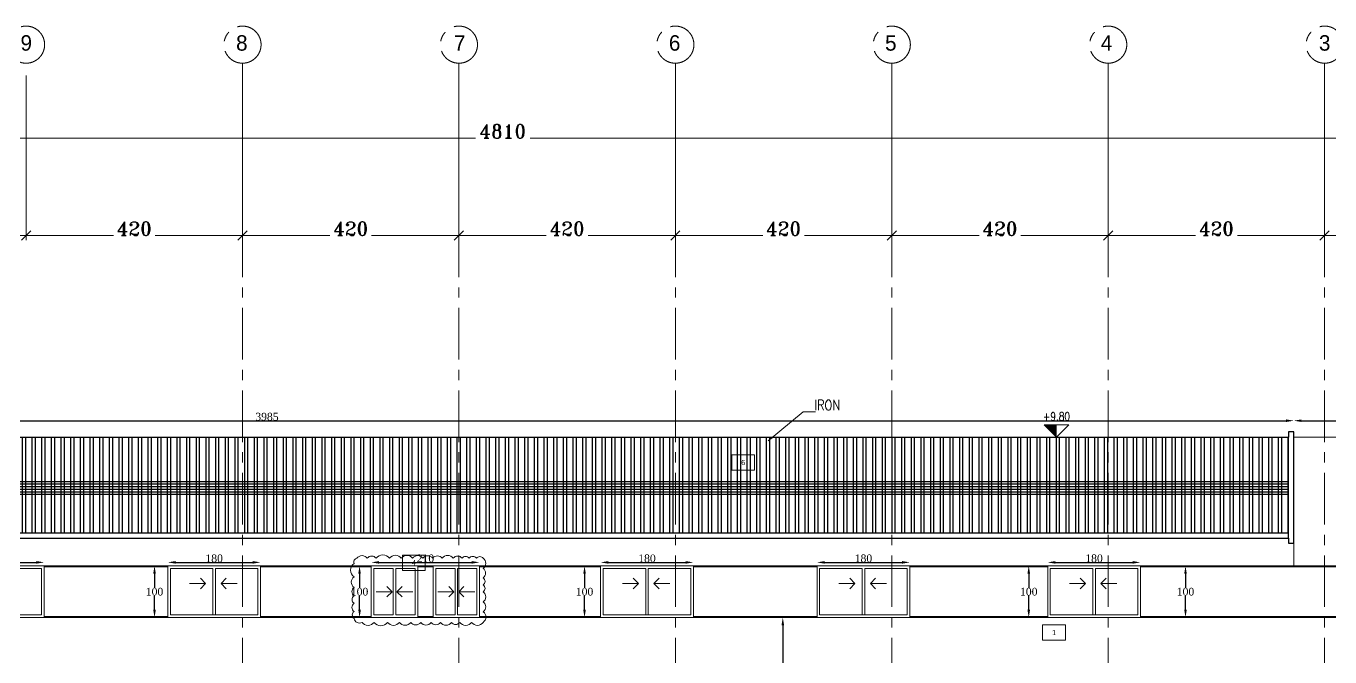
# Model space of a CAD drawing. Header units: millimetres. Extents: x -9083 to 924194, y -232449 to 321637.
# Drawn here: x 17631 to 42934, y 77937 to 90173 of the extents above; entities that cross this region are included whole.
import ezdxf
from ezdxf.enums import TextEntityAlignment as Align

# ---------------------------------------------------------------- set-up
doc = ezdxf.new("R2010")
doc.units = ezdxf.units.MM
doc.header["$LTSCALE"] = 400
doc.header["$MEASUREMENT"] = 0
doc.header["$PDMODE"] = 3
doc.linetypes.add('CENTER', pattern=[2, 1.25, -0.25, 0.25, -0.25])
doc.linetypes.add('CENTERX2', pattern=[4, 2.5, -0.5, 0.5, -0.5])
doc.layers.get('0').update_dxf_attribs({"lineweight": 0, "true_color": 0xff1414})
doc.layers.get('Defpoints').update_dxf_attribs({"color": 8, "lineweight": 5})
doc.layers.add('A-400 ANNOT-TEXT', color=7, linetype='Continuous')
doc.layers.add('AXIES', color=7, linetype='CENTER', lineweight=0, true_color=0x949596)
for name, color, linetype, lineweight in [('AXIS DIMENSION', 8, 'Continuous', 5), ('ELEVATION 01', 4, 'Continuous', 25), ('ELEVATION 02', 3, 'Continuous', 18), ('ELEVATION WINDOW', 5, 'Continuous', 5), ('LEVEL SYMBOL', 8, 'Continuous', 5), ('REVC', 210, 'Continuous', 0), ('ROOMS DIMENSION', 3, 'Continuous', 5), ('TAG ELEVATIONS DETAIL', 8, 'Continuous', 9)]:
    doc.layers.add(name, color=color, linetype=linetype, lineweight=lineweight)
doc.styles.add('ROMAN', font='times.ttf')
doc.styles.add('ROMAN-0.7', font='romans.shx', dxfattribs={"width": 0.7})
doc.styles.add('ROMANS-0.8', font='romans.shx', dxfattribs={"width": 0.8})
doc.styles.add('ROMANS-TITLE', font='ROMANS.shx', dxfattribs={"width": 0.8})
doc.styles.add('ROMANT', font='romant.shx')
doc.styles.get("Standard").update_dxf_attribs({"font": 'GOTHIC.TTF', "height": 220})
doc.styles.add('WA-GV03-ELEV & SEC.-TYPE A$0$BOLD', font='romantic.ttf')
doc.styles.add('WA-GV03-ELEV & SEC.-TYPE A$0$Standard', font='arial.ttf')
doc.dimstyles.new('AXIS DIMENSION', dxfattribs={"dimscale": 1.2, "dimtxt": 220, "dimasz": 150, "dimexe": 75, "dimexo": 200, "dimgap": 50, "dimtad": 0, "dimdec": 0, "dimlfac": 0.1, "dimzin": 0, "dimdsep": 46, "dimtxsty": 'ROMANT', "dimblk": 'OBLIQUE', "dimcen": 200, "dimdle": 75, "dimclrd": 17, "dimclre": 94, "dimclrt": 3, "dimadec": 0, "dimazin": 0, "dimtfac": 0.5, "dimtdec": 0, "dimtix": 1, "dimtofl": 0, "dimtmove": 2, "dimatfit": 2, "dimfxl": 100, "dimtvp": 0.5, "dimtolj": 1, "dimtzin": 0, "dimlwd": -1, "dimlwe": -1, "dimarcsym": 0})
doc.dimstyles.new('DIM-200-100', dxfattribs={"dimtxt": 200, "dimasz": 100, "dimexe": 100, "dimexo": 100, "dimgap": 75, "dimtad": 1, "dimdec": 0, "dimzin": 12, "dimdsep": 46, "dimtxsty": 'ROMAN-0.7', "dimblk": 'ARCHTICK', "dimcen": 50, "dimdle": 100, "dimclrd": 8, "dimclre": 9, "dimclrt": 256, "dimadec": 0, "dimazin": 0, "dimtfac": 1, "dimtdec": 0, "dimtix": 1, "dimtmove": 2, "dimatfit": 3, "dimfxl": 1, "dimtolj": 1, "dimtzin": 0, "dimlwd": 9, "dimlwe": 5, "dimarcsym": 0})
doc.dimstyles.new('ELEV DIM', dxfattribs={"dimtxt": 150, "dimasz": 150, "dimexe": 0.06, "dimexo": 0.06, "dimgap": 0.03, "dimtad": 1, "dimtih": 1, "dimtoh": 1, "dimdec": 0, "dimlfac": 0.1, "dimzin": 13, "dimdsep": 46, "dimtxsty": 'ROMAN', "dimcen": 0.09, "dimdle": 0.06, "dimse1": 1, "dimse2": 1, "dimclrd": 256, "dimclre": 256, "dimclrt": 3, "dimadec": 0, "dimazin": 0, "dimtfac": 1, "dimtdec": 0, "dimtix": 1, "dimtmove": 2, "dimatfit": 3, "dimfxl": 0.06, "dimtolj": 1, "dimtzin": 0, "dimarcsym": 0})

# ---------------------------------------------------------------- blocks, each defined once
blk = doc.blocks.new('*D511')
at = {"layer": 'Defpoints', "color": 0, "transparency": 16777216}
for p in [(24198, 79702), (3384, 78702), (24103, 78702)]:
    blk.add_point(p, dxfattribs=at)
at = {"layer": 'ROOMS DIMENSION', "lineweight": -2, "transparency": 16777216}
for p, q in [((24103, 79552), (24103, 79278)), ((24103, 78852), (24103, 79125))]:
    blk.add_line(p, q, dxfattribs=at)
at = {"layer": 'ROOMS DIMENSION', "transparency": 16777216}
for points in [[(24078, 79552), (24128, 79552), (24103, 79702)], [(24078, 78852), (24128, 78852), (24103, 78702)]]:
    blk.add_solid(points, dxfattribs=at)
at = {"layer": 'ROOMS DIMENSION', "color": 3, "transparency": 16777216, "insert": (24103, 79202), "char_height": 150, "attachment_point": 5, "style": 'ROMAN'}
blk.add_mtext('\\A1;100', dxfattribs=at)
blk = doc.blocks.new('WA-GV03-ELEV & SEC.-TYPE A$0$RCSS TG')
blk.add_lwpolyline([(28718, -28969), (29160, -28969), (29160, -29267), (28718, -29267)], close=True)
at = {"style": 'WA-GV03-ELEV & SEC.-TYPE A$0$BOLD'}
blk.add_attdef('CH', text='', height=80, dxfattribs=at).set_placement((28932, -29118), align=Align.MIDDLE)
blk = doc.blocks.new('*D515')
at = {"layer": 'Defpoints', "color": 0, "transparency": 16777216}
for p in [(20219, 79702), (11573, 78702), (20124, 78702)]:
    blk.add_point(p, dxfattribs=at)
at = {"layer": 'ROOMS DIMENSION', "lineweight": -2, "transparency": 16777216}
for p, q in [((20124, 79552), (20124, 79278)), ((20124, 78852), (20124, 79125))]:
    blk.add_line(p, q, dxfattribs=at)
at = {"layer": 'ROOMS DIMENSION', "transparency": 16777216}
for points in [[(20099, 79552), (20149, 79552), (20124, 79702)], [(20099, 78852), (20149, 78852), (20124, 78702)]]:
    blk.add_solid(points, dxfattribs=at)
at = {"layer": 'ROOMS DIMENSION', "color": 3, "transparency": 16777216, "insert": (20124, 79202), "char_height": 150, "attachment_point": 5, "style": 'ROMAN'}
blk.add_mtext('\\A1;100', dxfattribs=at)
blk = doc.blocks.new('*D516')
at = {"layer": 'Defpoints', "color": 0, "transparency": 16777216}
for p in [(28564, 79702), (19919, 78702), (28469, 78702)]:
    blk.add_point(p, dxfattribs=at)
at = {"layer": 'ROOMS DIMENSION', "lineweight": -2, "transparency": 16777216}
for p, q in [((28469, 79552), (28469, 79278)), ((28469, 78852), (28469, 79125))]:
    blk.add_line(p, q, dxfattribs=at)
at = {"layer": 'ROOMS DIMENSION', "transparency": 16777216}
for points in [[(28444, 79552), (28494, 79552), (28469, 79702)], [(28444, 78852), (28494, 78852), (28469, 78702)]]:
    blk.add_solid(points, dxfattribs=at)
at = {"layer": 'ROOMS DIMENSION', "color": 3, "transparency": 16777216, "insert": (28469, 79202), "char_height": 150, "attachment_point": 5, "style": 'ROMAN'}
blk.add_mtext('\\A1;100', dxfattribs=at)
blk = doc.blocks.new('*D517')
at = {"layer": 'Defpoints', "color": 0, "transparency": 16777216}
for p in [(40226, 79702), (24030, 78702), (40131, 78702)]:
    blk.add_point(p, dxfattribs=at)
at = {"layer": 'ROOMS DIMENSION', "lineweight": -2, "transparency": 16777216}
for p, q in [((40131, 79552), (40131, 79278)), ((40131, 78852), (40131, 79125))]:
    blk.add_line(p, q, dxfattribs=at)
at = {"layer": 'ROOMS DIMENSION', "transparency": 16777216}
for points in [[(40106, 79552), (40156, 79552), (40131, 79702)], [(40106, 78852), (40156, 78852), (40131, 78702)]]:
    blk.add_solid(points, dxfattribs=at)
at = {"layer": 'ROOMS DIMENSION', "color": 3, "transparency": 16777216, "insert": (40131, 79202), "char_height": 150, "attachment_point": 5, "style": 'ROMAN'}
blk.add_mtext('\\A1;100', dxfattribs=at)
blk = doc.blocks.new('*D518')
at = {"layer": 'Defpoints', "color": 0, "transparency": 16777216}
for p in [(37184, 79702), (28264, 78702), (37089, 78702)]:
    blk.add_point(p, dxfattribs=at)
at = {"layer": 'ROOMS DIMENSION', "lineweight": -2, "transparency": 16777216}
for p, q in [((37089, 79552), (37089, 79278)), ((37089, 78852), (37089, 79125))]:
    blk.add_line(p, q, dxfattribs=at)
at = {"layer": 'ROOMS DIMENSION', "transparency": 16777216}
for points in [[(37064, 79552), (37114, 79552), (37089, 79702)], [(37064, 78852), (37114, 78852), (37089, 78702)]]:
    blk.add_solid(points, dxfattribs=at)
at = {"layer": 'ROOMS DIMENSION', "color": 3, "transparency": 16777216, "insert": (37089, 79202), "char_height": 150, "attachment_point": 5, "style": 'ROMAN'}
blk.add_mtext('\\A1;100', dxfattribs=at)
blk = doc.blocks.new('*D522')
at = {"layer": 'Defpoints', "color": 0, "transparency": 16777216}
for p in [(17981, 79771), (16181, 78835), (17981, 78835)]:
    blk.add_point(p, dxfattribs=at)
at = {"layer": 'ROOMS DIMENSION', "lineweight": -2, "transparency": 16777216}
blk.add_line((16331, 79771), (17831, 79771), dxfattribs=at)
at = {"layer": 'ROOMS DIMENSION', "transparency": 16777216}
for points in [[(16331, 79796), (16331, 79746), (16181, 79771)], [(17831, 79796), (17831, 79746), (17981, 79771)]]:
    blk.add_solid(points, dxfattribs=at)
at = {"layer": 'ROOMS DIMENSION', "color": 3, "transparency": 16777216, "insert": (17081, 79848), "char_height": 150, "attachment_point": 5, "style": 'ROMAN'}
blk.add_mtext('\\A1;180', dxfattribs=at)
blk = doc.blocks.new('*D523')
at = {"layer": 'Defpoints', "color": 0, "transparency": 16777216}
for p in [(22181, 79771), (20381, 78835), (22181, 78835)]:
    blk.add_point(p, dxfattribs=at)
at = {"layer": 'ROOMS DIMENSION', "lineweight": -2, "transparency": 16777216}
blk.add_line((20531, 79771), (22031, 79771), dxfattribs=at)
at = {"layer": 'ROOMS DIMENSION', "transparency": 16777216}
for points in [[(20531, 79796), (20531, 79746), (20381, 79771)], [(22031, 79796), (22031, 79746), (22181, 79771)]]:
    blk.add_solid(points, dxfattribs=at)
at = {"layer": 'ROOMS DIMENSION', "color": 3, "transparency": 16777216, "insert": (21281, 79848), "char_height": 150, "attachment_point": 5, "style": 'ROMAN'}
blk.add_mtext('\\A1;180', dxfattribs=at)
blk = doc.blocks.new('*D524')
at = {"layer": 'Defpoints', "color": 0, "transparency": 16777216}
for p in [(26431, 79771), (24331, 78835), (26431, 78835)]:
    blk.add_point(p, dxfattribs=at)
at = {"layer": 'ROOMS DIMENSION', "lineweight": -2, "transparency": 16777216}
blk.add_line((24481, 79771), (26281, 79771), dxfattribs=at)
at = {"layer": 'ROOMS DIMENSION', "transparency": 16777216}
for points in [[(24481, 79796), (24481, 79746), (24331, 79771)], [(26281, 79796), (26281, 79746), (26431, 79771)]]:
    blk.add_solid(points, dxfattribs=at)
at = {"layer": 'ROOMS DIMENSION', "color": 3, "transparency": 16777216, "insert": (25381, 79848), "char_height": 150, "attachment_point": 5, "style": 'ROMAN'}
blk.add_mtext('\\A1;210', dxfattribs=at)
blk = doc.blocks.new('*D525')
at = {"layer": 'Defpoints', "color": 0, "transparency": 16777216}
for p in [(30581, 79771), (28781, 78835), (30581, 78835)]:
    blk.add_point(p, dxfattribs=at)
at = {"layer": 'ROOMS DIMENSION', "lineweight": -2, "transparency": 16777216}
blk.add_line((28931, 79771), (30431, 79771), dxfattribs=at)
at = {"layer": 'ROOMS DIMENSION', "transparency": 16777216}
for points in [[(28931, 79796), (28931, 79746), (28781, 79771)], [(30431, 79796), (30431, 79746), (30581, 79771)]]:
    blk.add_solid(points, dxfattribs=at)
at = {"layer": 'ROOMS DIMENSION', "color": 3, "transparency": 16777216, "insert": (29681, 79848), "char_height": 150, "attachment_point": 5, "style": 'ROMAN'}
blk.add_mtext('\\A1;180', dxfattribs=at)
blk = doc.blocks.new('*D526')
at = {"layer": 'Defpoints', "color": 0, "transparency": 16777216}
for p in [(34781, 79771), (32981, 78835), (34781, 78835)]:
    blk.add_point(p, dxfattribs=at)
at = {"layer": 'ROOMS DIMENSION', "lineweight": -2, "transparency": 16777216}
blk.add_line((33131, 79771), (34631, 79771), dxfattribs=at)
at = {"layer": 'ROOMS DIMENSION', "transparency": 16777216}
for points in [[(33131, 79796), (33131, 79746), (32981, 79771)], [(34631, 79796), (34631, 79746), (34781, 79771)]]:
    blk.add_solid(points, dxfattribs=at)
at = {"layer": 'ROOMS DIMENSION', "color": 3, "transparency": 16777216, "insert": (33881, 79848), "char_height": 150, "attachment_point": 5, "style": 'ROMAN'}
blk.add_mtext('\\A1;180', dxfattribs=at)
blk = doc.blocks.new('*D527')
at = {"layer": 'Defpoints', "color": 0, "transparency": 16777216}
for p in [(39256, 79771), (37456, 78835), (39256, 78835)]:
    blk.add_point(p, dxfattribs=at)
at = {"layer": 'ROOMS DIMENSION', "lineweight": -2, "transparency": 16777216}
blk.add_line((37606, 79771), (39106, 79771), dxfattribs=at)
at = {"layer": 'ROOMS DIMENSION', "transparency": 16777216}
for points in [[(37606, 79796), (37606, 79746), (37456, 79771)], [(39106, 79796), (39106, 79746), (39256, 79771)]]:
    blk.add_solid(points, dxfattribs=at)
at = {"layer": 'ROOMS DIMENSION', "color": 3, "transparency": 16777216, "insert": (38356, 79848), "char_height": 150, "attachment_point": 5, "style": 'ROMAN'}
blk.add_mtext('\\A1;180', dxfattribs=at)
blk = doc.blocks.new('*D537')
at = {"layer": 'Defpoints', "color": 0, "transparency": 16777216}
for p in [(27676, 78702), (32316, 78702), (32316, 76352)]:
    blk.add_point(p, dxfattribs=at)
at = {"layer": 'ROOMS DIMENSION', "lineweight": -2, "transparency": 16777216}
for p, q in [((32316, 78552), (32316, 77603)), ((32316, 76502), (32316, 77450))]:
    blk.add_line(p, q, dxfattribs=at)
at = {"layer": 'ROOMS DIMENSION', "transparency": 16777216}
for points in [[(32291, 78552), (32341, 78552), (32316, 78702)], [(32291, 76502), (32341, 76502), (32316, 76352)]]:
    blk.add_solid(points, dxfattribs=at)
at = {"layer": 'ROOMS DIMENSION', "color": 3, "transparency": 16777216, "insert": (32316, 77527), "char_height": 150, "attachment_point": 5, "style": 'ROMAN'}
blk.add_mtext('\\A1;235', dxfattribs=at)
blk = doc.blocks.new('*D528')
at = {"layer": 'Defpoints', "color": 0, "transparency": 16777216}
for p in [(42231, 82519), (2381, 81966), (42231, 81966)]:
    blk.add_point(p, dxfattribs=at)
at = {"layer": 'ROOMS DIMENSION', "lineweight": -2, "transparency": 16777216}
blk.add_line((2531, 82519), (42081, 82519), dxfattribs=at)
at = {"layer": 'ROOMS DIMENSION', "transparency": 16777216}
for points in [[(2531, 82544), (2531, 82494), (2381, 82519)], [(42081, 82544), (42081, 82494), (42231, 82519)]]:
    blk.add_solid(points, dxfattribs=at)
at = {"layer": 'ROOMS DIMENSION', "color": 3, "transparency": 16777216, "insert": (22306, 82596), "char_height": 150, "attachment_point": 5, "style": 'ROMAN'}
blk.add_mtext('\\A1;3985', dxfattribs=at)
blk = doc.blocks.new('A-LVL_EL-SEC')
at = {"layer": 'LEVEL SYMBOL', "color": 5, "ltscale": 800}
blk.add_line((-150, 0), (150, 0), dxfattribs=at)
at = {"layer": 'LEVEL SYMBOL'}
blk.add_lwpolyline([(-300, 300), (0, 0), (300, 300), (-300, 300)], dxfattribs=at)
blk.add_solid([(0, 300), (300, 300), (0, 0)], dxfattribs=at)
at = {"layer": 'LEVEL SYMBOL', "color": 1, "ltscale": 800, "style": 'ROMANS-TITLE', "width": 0.8}
blk.add_attdef('FLOOR-LEVEL', text='', height=200, dxfattribs=at).set_placement((0, 580), align=Align.MIDDLE)
blk = doc.blocks.new('*D538')
at = {"layer": 'Defpoints', "color": 0, "transparency": 16777216}
for p in [(50931, 82519), (42231, 82302), (50931, 82202)]:
    blk.add_point(p, dxfattribs=at)
at = {"layer": 'ROOMS DIMENSION', "lineweight": -2, "transparency": 16777216}
blk.add_line((42381, 82519), (50781, 82519), dxfattribs=at)
at = {"layer": 'ROOMS DIMENSION', "transparency": 16777216}
for points in [[(42381, 82544), (42381, 82494), (42231, 82519)], [(50781, 82544), (50781, 82494), (50931, 82519)]]:
    blk.add_solid(points, dxfattribs=at)
at = {"layer": 'ROOMS DIMENSION', "color": 3, "transparency": 16777216, "insert": (46581, 82596), "char_height": 150, "attachment_point": 5, "style": 'ROMAN'}
blk.add_mtext('\\A1;870', dxfattribs=at)
blk = doc.blocks.new('_ArchTick')
at = {"color": 0, "linetype": 'ByBlock', "const_width": 0.15}
blk.add_lwpolyline([(-0.5, -0.5), (0.5, 0.5)], dxfattribs=at)
blk = doc.blocks.new('_Oblique')
at = {"color": 0, "linetype": 'ByBlock', "lineweight": -2}
blk.add_line((-0.5, -0.5), (0.5, 0.5), dxfattribs=at)
blk = doc.blocks.new('*D393')
at = {"layer": 'AXIS DIMENSION', "color": 94, "ltscale": 20, "transparency": 16777216}
for p, q in [((2831, 88197), (2831, 88092)), ((50931, 88197), (50931, 88092))]:
    blk.add_line(p, q, dxfattribs=at)
at = {"layer": 'AXIS DIMENSION', "color": 17, "ltscale": 20, "transparency": 16777216}
for p, q in [((2741, 88002), (26350, 88002)), ((51021, 88002), (27413, 88002))]:
    blk.add_line(p, q, dxfattribs=at)
at = {"layer": 'Defpoints', "color": 0, "ltscale": 20, "transparency": 16777216}
for p in [(2831, 87957), (50931, 88002), (50931, 87957)]:
    blk.add_point(p, dxfattribs=at)
at = {"layer": 'AXIS DIMENSION', "color": 17, "ltscale": 20, "transparency": 16777216, "xscale": 179.9999999999999, "yscale": 179.9999999999999, "zscale": 179.9999999999999, "rotation": 180}
blk.add_blockref('_Oblique', (2831, 88002), dxfattribs=at)
at = {"layer": 'AXIS DIMENSION', "color": 17, "ltscale": 20, "transparency": 16777216, "xscale": 179.9999999999999, "yscale": 179.9999999999999, "zscale": 179.9999999999999}
blk.add_blockref('_Oblique', (50931, 88002), dxfattribs=at)
at = {"layer": 'AXIS DIMENSION', "color": 3, "ltscale": 20, "transparency": 16777216, "insert": (26881, 88134), "char_height": 264, "attachment_point": 5, "style": 'ROMANT'}
blk.add_mtext('\\A1;4810', dxfattribs=at)
blk = doc.blocks.new('*D396')
at = {"layer": 'AXIS DIMENSION', "color": 94, "ltscale": 20, "transparency": 16777216}
for p, q in [((17631, 89213), (17631, 86021)), ((13431, 85961), (13431, 86021))]:
    blk.add_line(p, q, dxfattribs=at)
at = {"layer": 'AXIS DIMENSION', "color": 17, "ltscale": 20, "transparency": 16777216}
for p, q in [((13341, 86111), (15126, 86111)), ((17721, 86111), (15937, 86111))]:
    blk.add_line(p, q, dxfattribs=at)
at = {"layer": 'Defpoints', "color": 0, "ltscale": 20, "transparency": 16777216}
for p in [(17631, 89453), (13431, 86201), (17631, 86111)]:
    blk.add_point(p, dxfattribs=at)
at = {"layer": 'AXIS DIMENSION', "color": 17, "ltscale": 20, "transparency": 16777216, "xscale": 179.9999999999999, "yscale": 179.9999999999999, "zscale": 179.9999999999999, "rotation": 180}
blk.add_blockref('_Oblique', (13431, 86111), dxfattribs=at)
at = {"layer": 'AXIS DIMENSION', "color": 17, "ltscale": 20, "transparency": 16777216, "xscale": 179.9999999999999, "yscale": 179.9999999999999, "zscale": 179.9999999999999}
blk.add_blockref('_Oblique', (17631, 86111), dxfattribs=at)
at = {"layer": 'AXIS DIMENSION', "color": 3, "ltscale": 20, "transparency": 16777216, "insert": (15531, 86243), "char_height": 264, "attachment_point": 5, "style": 'ROMANT'}
blk.add_mtext('\\A1;420', dxfattribs=at)
blk = doc.blocks.new('*D397')
at = {"layer": 'AXIS DIMENSION', "color": 94, "ltscale": 20, "transparency": 16777216}
for p, q in [((17631, 89213), (17631, 86021)), ((21831, 89213), (21831, 86021))]:
    blk.add_line(p, q, dxfattribs=at)
at = {"layer": 'AXIS DIMENSION', "color": 17, "ltscale": 20, "transparency": 16777216}
for p, q in [((17541, 86111), (19326, 86111)), ((21921, 86111), (20137, 86111))]:
    blk.add_line(p, q, dxfattribs=at)
at = {"layer": 'Defpoints', "color": 0, "ltscale": 20, "transparency": 16777216}
for p in [(17631, 89453), (21831, 89453), (21831, 86111)]:
    blk.add_point(p, dxfattribs=at)
at = {"layer": 'AXIS DIMENSION', "color": 17, "ltscale": 20, "transparency": 16777216, "xscale": 179.9999999999999, "yscale": 179.9999999999999, "zscale": 179.9999999999999, "rotation": 180}
blk.add_blockref('_Oblique', (17631, 86111), dxfattribs=at)
at = {"layer": 'AXIS DIMENSION', "color": 17, "ltscale": 20, "transparency": 16777216, "xscale": 179.9999999999999, "yscale": 179.9999999999999, "zscale": 179.9999999999999}
blk.add_blockref('_Oblique', (21831, 86111), dxfattribs=at)
at = {"layer": 'AXIS DIMENSION', "color": 3, "ltscale": 20, "transparency": 16777216, "insert": (19731, 86243), "char_height": 264, "attachment_point": 5, "style": 'ROMANT'}
blk.add_mtext('\\A1;420', dxfattribs=at)
blk = doc.blocks.new('*D398')
at = {"layer": 'AXIS DIMENSION', "color": 94, "ltscale": 20, "transparency": 16777216}
for p, q in [((21831, 89213), (21831, 86021)), ((26031, 89213), (26031, 86021))]:
    blk.add_line(p, q, dxfattribs=at)
at = {"layer": 'AXIS DIMENSION', "color": 17, "ltscale": 20, "transparency": 16777216}
for p, q in [((21741, 86111), (23526, 86111)), ((26121, 86111), (24337, 86111))]:
    blk.add_line(p, q, dxfattribs=at)
at = {"layer": 'Defpoints', "color": 0, "ltscale": 20, "transparency": 16777216}
for p in [(21831, 89453), (26031, 89453), (26031, 86111)]:
    blk.add_point(p, dxfattribs=at)
at = {"layer": 'AXIS DIMENSION', "color": 17, "ltscale": 20, "transparency": 16777216, "xscale": 179.9999999999999, "yscale": 179.9999999999999, "zscale": 179.9999999999999, "rotation": 180}
blk.add_blockref('_Oblique', (21831, 86111), dxfattribs=at)
at = {"layer": 'AXIS DIMENSION', "color": 17, "ltscale": 20, "transparency": 16777216, "xscale": 179.9999999999999, "yscale": 179.9999999999999, "zscale": 179.9999999999999}
blk.add_blockref('_Oblique', (26031, 86111), dxfattribs=at)
at = {"layer": 'AXIS DIMENSION', "color": 3, "ltscale": 20, "transparency": 16777216, "insert": (23931, 86243), "char_height": 264, "attachment_point": 5, "style": 'ROMANT'}
blk.add_mtext('\\A1;420', dxfattribs=at)
blk = doc.blocks.new('*D399')
at = {"layer": 'AXIS DIMENSION', "color": 94, "ltscale": 20, "transparency": 16777216}
for p, q in [((26031, 89213), (26031, 86021)), ((30231, 89213), (30231, 86021))]:
    blk.add_line(p, q, dxfattribs=at)
at = {"layer": 'AXIS DIMENSION', "color": 17, "ltscale": 20, "transparency": 16777216}
for p, q in [((25941, 86111), (27726, 86111)), ((30321, 86111), (28537, 86111))]:
    blk.add_line(p, q, dxfattribs=at)
at = {"layer": 'Defpoints', "color": 0, "ltscale": 20, "transparency": 16777216}
for p in [(26031, 89453), (30231, 89453), (30231, 86111)]:
    blk.add_point(p, dxfattribs=at)
at = {"layer": 'AXIS DIMENSION', "color": 17, "ltscale": 20, "transparency": 16777216, "xscale": 179.9999999999999, "yscale": 179.9999999999999, "zscale": 179.9999999999999, "rotation": 180}
blk.add_blockref('_Oblique', (26031, 86111), dxfattribs=at)
at = {"layer": 'AXIS DIMENSION', "color": 17, "ltscale": 20, "transparency": 16777216, "xscale": 179.9999999999999, "yscale": 179.9999999999999, "zscale": 179.9999999999999}
blk.add_blockref('_Oblique', (30231, 86111), dxfattribs=at)
at = {"layer": 'AXIS DIMENSION', "color": 3, "ltscale": 20, "transparency": 16777216, "insert": (28131, 86243), "char_height": 264, "attachment_point": 5, "style": 'ROMANT'}
blk.add_mtext('\\A1;420', dxfattribs=at)
blk = doc.blocks.new('*D400')
at = {"layer": 'AXIS DIMENSION', "color": 94, "ltscale": 20, "transparency": 16777216}
for p, q in [((30231, 89213), (30231, 86021)), ((34431, 89213), (34431, 86021))]:
    blk.add_line(p, q, dxfattribs=at)
at = {"layer": 'AXIS DIMENSION', "color": 17, "ltscale": 20, "transparency": 16777216}
for p, q in [((30141, 86111), (31926, 86111)), ((34521, 86111), (32737, 86111))]:
    blk.add_line(p, q, dxfattribs=at)
at = {"layer": 'Defpoints', "color": 0, "ltscale": 20, "transparency": 16777216}
for p in [(30231, 89453), (34431, 89453), (34431, 86111)]:
    blk.add_point(p, dxfattribs=at)
at = {"layer": 'AXIS DIMENSION', "color": 17, "ltscale": 20, "transparency": 16777216, "xscale": 179.9999999999999, "yscale": 179.9999999999999, "zscale": 179.9999999999999, "rotation": 180}
blk.add_blockref('_Oblique', (30231, 86111), dxfattribs=at)
at = {"layer": 'AXIS DIMENSION', "color": 17, "ltscale": 20, "transparency": 16777216, "xscale": 179.9999999999999, "yscale": 179.9999999999999, "zscale": 179.9999999999999}
blk.add_blockref('_Oblique', (34431, 86111), dxfattribs=at)
at = {"layer": 'AXIS DIMENSION', "color": 3, "ltscale": 20, "transparency": 16777216, "insert": (32331, 86243), "char_height": 264, "attachment_point": 5, "style": 'ROMANT'}
blk.add_mtext('\\A1;420', dxfattribs=at)
blk = doc.blocks.new('*D401')
at = {"layer": 'AXIS DIMENSION', "color": 94, "ltscale": 20, "transparency": 16777216}
for p, q in [((34431, 89213), (34431, 86021)), ((38631, 89213), (38631, 86021))]:
    blk.add_line(p, q, dxfattribs=at)
at = {"layer": 'AXIS DIMENSION', "color": 17, "ltscale": 20, "transparency": 16777216}
for p, q in [((34341, 86111), (36126, 86111)), ((38721, 86111), (36937, 86111))]:
    blk.add_line(p, q, dxfattribs=at)
at = {"layer": 'Defpoints', "color": 0, "ltscale": 20, "transparency": 16777216}
for p in [(34431, 89453), (38631, 89453), (38631, 86111)]:
    blk.add_point(p, dxfattribs=at)
at = {"layer": 'AXIS DIMENSION', "color": 17, "ltscale": 20, "transparency": 16777216, "xscale": 179.9999999999999, "yscale": 179.9999999999999, "zscale": 179.9999999999999, "rotation": 180}
blk.add_blockref('_Oblique', (34431, 86111), dxfattribs=at)
at = {"layer": 'AXIS DIMENSION', "color": 17, "ltscale": 20, "transparency": 16777216, "xscale": 179.9999999999999, "yscale": 179.9999999999999, "zscale": 179.9999999999999}
blk.add_blockref('_Oblique', (38631, 86111), dxfattribs=at)
at = {"layer": 'AXIS DIMENSION', "color": 3, "ltscale": 20, "transparency": 16777216, "insert": (36531, 86243), "char_height": 264, "attachment_point": 5, "style": 'ROMANT'}
blk.add_mtext('\\A1;420', dxfattribs=at)
blk = doc.blocks.new('*D402')
at = {"layer": 'AXIS DIMENSION', "color": 94, "ltscale": 20, "transparency": 16777216}
for p, q in [((38631, 89213), (38631, 86021)), ((42831, 89213), (42831, 86021))]:
    blk.add_line(p, q, dxfattribs=at)
at = {"layer": 'AXIS DIMENSION', "color": 17, "ltscale": 20, "transparency": 16777216}
for p, q in [((38541, 86111), (40326, 86111)), ((42921, 86111), (41137, 86111))]:
    blk.add_line(p, q, dxfattribs=at)
at = {"layer": 'Defpoints', "color": 0, "ltscale": 20, "transparency": 16777216}
for p in [(38631, 89453), (42831, 89453), (42831, 86111)]:
    blk.add_point(p, dxfattribs=at)
at = {"layer": 'AXIS DIMENSION', "color": 17, "ltscale": 20, "transparency": 16777216, "xscale": 179.9999999999999, "yscale": 179.9999999999999, "zscale": 179.9999999999999, "rotation": 180}
blk.add_blockref('_Oblique', (38631, 86111), dxfattribs=at)
at = {"layer": 'AXIS DIMENSION', "color": 17, "ltscale": 20, "transparency": 16777216, "xscale": 179.9999999999999, "yscale": 179.9999999999999, "zscale": 179.9999999999999}
blk.add_blockref('_Oblique', (42831, 86111), dxfattribs=at)
at = {"layer": 'AXIS DIMENSION', "color": 3, "ltscale": 20, "transparency": 16777216, "insert": (40731, 86243), "char_height": 264, "attachment_point": 5, "style": 'ROMANT'}
blk.add_mtext('\\A1;420', dxfattribs=at)
blk = doc.blocks.new('*D403')
at = {"layer": 'AXIS DIMENSION', "color": 94, "ltscale": 20, "transparency": 16777216}
for p, q in [((42831, 89213), (42831, 86021)), ((46831, 89213), (46831, 86021))]:
    blk.add_line(p, q, dxfattribs=at)
at = {"layer": 'AXIS DIMENSION', "color": 17, "ltscale": 20, "transparency": 16777216}
for p, q in [((42741, 86111), (44426, 86111)), ((46921, 86111), (45237, 86111))]:
    blk.add_line(p, q, dxfattribs=at)
at = {"layer": 'Defpoints', "color": 0, "ltscale": 20, "transparency": 16777216}
for p in [(42831, 89453), (46831, 89453), (46831, 86111)]:
    blk.add_point(p, dxfattribs=at)
at = {"layer": 'AXIS DIMENSION', "color": 17, "ltscale": 20, "transparency": 16777216, "xscale": 179.9999999999999, "yscale": 179.9999999999999, "zscale": 179.9999999999999, "rotation": 180}
blk.add_blockref('_Oblique', (42831, 86111), dxfattribs=at)
at = {"layer": 'AXIS DIMENSION', "color": 17, "ltscale": 20, "transparency": 16777216, "xscale": 179.9999999999999, "yscale": 179.9999999999999, "zscale": 179.9999999999999}
blk.add_blockref('_Oblique', (46831, 86111), dxfattribs=at)
at = {"layer": 'AXIS DIMENSION', "color": 3, "ltscale": 20, "transparency": 16777216, "insert": (44831, 86243), "char_height": 264, "attachment_point": 5, "style": 'ROMANT'}
blk.add_mtext('\\A1;400', dxfattribs=at)
blk = doc.blocks.new('DFGG')
at = {"layer": 'AXIES', "linetype": 'CENTERX2'}
for p, q in [((21831.3, 70905.5), (21831.3, 89453.1)), ((26031.3, 70905.5), (26031.3, 89453.1)), ((30231.3, 70905.5), (30231.3, 89453.1)), ((34431.3, 70905.5), (34431.3, 89453.1)), ((38631.3, 70905.5), (38631.3, 89453.1)), ((42831.3, 70905.5), (42831.3, 89453.1))]:
    blk.add_line(p, q, dxfattribs=at)
for centre in [(17631.3, 89813.1), (21831.3, 89813.1), (26031.3, 89813.1), (30231.3, 89813.1), (34431.3, 89813.1), (38631.3, 89813.1), (42831.3, 89813.1)]:
    blk.add_circle(centre, 360, dxfattribs=at)
for s, p in [('9', (17523.3, 89696.4)), ('8', (21706.5, 89696.4)), ('7', (25935.8, 89696.4)), ('6', (30105.5, 89696.4)), ('5', (34300.6, 89696.4)), ('4', (38487.3, 89696.4)), ('3', (42720.2, 89696.4))]:
    blk.add_text(s, height=300, dxfattribs=at).set_placement(p)
at = {"layer": 'AXIS DIMENSION', "ltscale": 20}
for base, p1, p2, picture, middle in [((17631.3, 86111.2), (13431.3, 86201.2), (17631.3, 89453.1), '*D396', (15531.3, 86243.2)), ((21831.2, 86111.2), (17631.3, 89453.1), (21831.2, 89453.1), '*D397', (19731.3, 86243.2)), ((26031.3, 86111.2), (21831.2, 89453.1), (26031.3, 89453.1), '*D398', (23931.3, 86243.2)), ((30231.3, 86111.2), (26031.3, 89453.1), (30231.3, 89453.1), '*D399', (28131.3, 86243.2)), ((34431.3, 86111.2), (30231.3, 89453.1), (34431.3, 89453.1), '*D400', (32331.3, 86243.2)), ((38631.3, 86111.2), (34431.3, 89453.1), (38631.3, 89453.1), '*D401', (36531.3, 86243.2)), ((42831.3, 86111.2), (38631.3, 89453.1), (42831.3, 89453.1), '*D402', (40731.3, 86243.2)), ((46831.3, 86111.2), (42831.3, 89453.1), (46831.3, 89453.1), '*D403', (44831.3, 86243.2)), ((50931.3, 88001.8), (2831.3, 87957.1), (50931.3, 87957.1), '*D393', (26881.3, 88133.8))]:
    dim = blk.add_linear_dim(base=base, p1=p1, p2=p2, dimstyle='AXIS DIMENSION', dxfattribs=at)
    dim.commit()
    dim.dimension.update_dxf_attribs({"geometry": picture, "text_midpoint": middle})

msp = doc.modelspace()

# ---------------------------------------------------------------- hatches: boundary and pattern name
at = {"layer": 'ELEVATION 01'}
h = msp.add_hatch(dxfattribs=at)
h.set_pattern_fill('ANSI32', color=256, scale=500, angle=45, style=0)
h.set_pattern_definition([(90, (2187.09, -28113.5), (-187.5, 0), []), (90, (2249.59, -28051), (-187.5, 0), [])])
h.paths.add_polyline_path([(2481.26178, 82201.64247), (2481.26178, 81341.64247), (42131.27458, 81341.64247), (42131.27458, 82201.64247)])
h.paths.add_polyline_path([(42131.27458, 80341.64247), (42131.27458, 81091.64247), (2481.26178, 81091.64247), (2481.26178, 80341.64247)])
h.paths.add_polyline_path([(42131.27458, 81141.64247), (42131.27458, 81191.64247), (2481.26178, 81191.64247), (2481.26178, 81141.64247)])
h.paths.add_polyline_path([(2481.26178, 81141.64247), (2481.26178, 81091.64247), (42131.27458, 81091.64247), (42131.27458, 81141.64247)])
h.paths.add_polyline_path([(42131.27458, 81191.64247), (42131.27458, 81241.64247), (2481.26178, 81241.64247), (2481.26178, 81191.64247)])
h.paths.add_polyline_path([(2481.26178, 81291.64247), (2481.26178, 81241.64247), (42131.27458, 81241.64247), (42131.27458, 81291.64247)])
h.paths.add_polyline_path([(42131.27458, 81291.64247), (42131.27458, 81341.64247), (2481.26178, 81341.64247), (2481.26178, 81291.64247)])

# ---------------------------------------------------------------- linework, layer by layer
at = {"layer": 'AXIES', "linetype": 'CENTERX2'}
msp.add_line((2481.26178, 81291.64247, 0), (18728.01283, 81291.64247, 0.00019), dxfattribs=at)
at = {"layer": 'ELEVATION 01'}
for p, q in [((42231.27458, 82301.64247), (42131.27458, 82301.64247)), ((42131.27458, 82301.64247), (42131.27458, 82201.64247)), ((42231.27458, 82201.64247), (42231.27458, 82301.64247)), ((2481.26178, 82201.64247), (42131.27458, 82201.64247)), ((42131.27458, 80241.64247), (42131.27458, 82201.64247)), ((42231.27458, 80241.64247), (42231.27458, 82201.64247)), ((2481.26178, 81341.64247), (42131.27458, 81341.64247)), ((2481.26178, 81291.64247), (42131.27458, 81291.64247)), ((2481.26178, 81241.64247), (42131.27458, 81241.64247)), ((2481.26178, 81191.64247), (42131.27458, 81191.64247)), ((2481.26178, 81141.64247), (42131.27458, 81141.64247)), ((2481.26178, 81091.64247), (42131.27458, 81091.64247)), ((2481.26178, 80341.64247), (42131.27458, 80341.64247)), ((2481.26178, 80241.64247), (42131.27458, 80241.64247)), ((42131.27458, 80241.64247), (42131.27458, 80141.64247)), ((42231.27458, 80141.64247), (42231.27458, 80241.64247)), ((42131.27458, 80141.64247), (42231.27458, 80141.64247))]:
    msp.add_line(p, q, dxfattribs=at)
at = {"layer": 'ELEVATION 02'}
for p, q in [((50931.26178, 82201.64247), (42231.27458, 82201.64247)), ((42231.27458, 80141.64247), (42231.27458, 79701.64247)), ((17981.26178, 79701.64247), (20381.26178, 79701.64247)), ((17981.26178, 79681.64247), (20381.26178, 79681.64247)), ((17998.00307, 79691.64247), (17981.27602, 79701.64247)), ((17981.27602, 79681.64247), (17998.00307, 79691.64247)), ((20364.53473, 79691.64247), (20381.26178, 79701.64247)), ((20381.26178, 79681.64247), (20364.53473, 79691.64247)), ((22181.26178, 79701.64247), (24331.24754, 79701.64247)), ((22181.26178, 79681.64247), (24331.24754, 79681.64247)), ((22198.00307, 79691.64247), (22181.27602, 79701.64247)), ((22181.27602, 79681.64247), (22198.00307, 79691.64247)), ((24314.52049, 79691.64247), (24331.24754, 79701.64247)), ((24331.24754, 79681.64247), (24314.52049, 79691.64247)), ((25231.26178, 79701.64247), (25531.26178, 79701.64247)), ((25231.26178, 79681.64247), (25531.26178, 79681.64247)), ((25248.00306, 79691.64247), (25231.27601, 79701.64247)), ((25231.27601, 79681.64247), (25248.00306, 79691.64247)), ((25514.53473, 79691.64247), (25531.26178, 79701.64247)), ((25531.26178, 79681.64247), (25514.53473, 79691.64247)), ((26431.26178, 79701.64247), (28781.26178, 79701.64247)), ((26431.26178, 79681.64247), (28781.26178, 79681.64247)), ((26448.00306, 79691.64247), (26431.27601, 79701.64247)), ((26431.27601, 79681.64247), (26448.00306, 79691.64247)), ((28764.53473, 79691.64247), (28781.26178, 79701.64247)), ((28781.26178, 79681.64247), (28764.53473, 79691.64247)), ((30581.26178, 79701.64247), (32981.26178, 79701.64247)), ((30581.26178, 79681.64247), (32981.26178, 79681.64247)), ((30598.00307, 79691.64247), (30581.27602, 79701.64247)), ((30581.27602, 79681.64247), (30598.00307, 79691.64247)), ((32964.53473, 79691.64247), (32981.26178, 79701.64247)), ((32981.26178, 79681.64247), (32964.53473, 79691.64247)), ((34781.26178, 79681.64247), (37456.26178, 79681.64247)), ((34781.27602, 79701.64247), (37456.26178, 79701.64247)), ((34798.00307, 79691.64247), (34781.27602, 79701.64247)), ((34781.27602, 79681.64247), (34798.00307, 79691.64247)), ((37439.53473, 79691.64247), (37456.26178, 79701.64247)), ((37456.26178, 79681.64247), (37439.53473, 79691.64247)), ((39256.26178, 79701.64247), (50931.26178, 79701.64247)), ((39256.26178, 79681.64247), (50931.26178, 79681.64247)), ((39273.00307, 79691.64247), (39256.27602, 79701.64247)), ((39256.27602, 79681.64247), (39273.00307, 79691.64247)), ((17981.26178, 78721.64247), (20381.27602, 78721.64247)), ((17997.98883, 78711.64247), (17981.26178, 78721.64247)), ((17981.26178, 78701.64247), (17997.98883, 78711.64247)), ((17981.26178, 78701.64247), (20381.27602, 78701.64247)), ((20364.54897, 78711.64247), (20381.27602, 78721.64247)), ((20381.27602, 78701.64247), (20364.54897, 78711.64247)), ((22181.26178, 78721.64247), (24331.26178, 78721.64247)), ((22197.98883, 78711.64247), (22181.26178, 78721.64247)), ((22181.26178, 78701.64247), (22197.98883, 78711.64247)), ((22181.26178, 78701.64247), (24331.26178, 78701.64247)), ((24314.53473, 78711.64247), (24331.26178, 78721.64247)), ((24331.26178, 78701.64247), (24314.53473, 78711.64247)), ((25231.26178, 78721.64247), (25531.26178, 78721.64247)), ((25231.26178, 78701.64247), (25531.26178, 78701.64247)), ((25248.00306, 78711.64247), (25231.27601, 78721.64247)), ((25231.27601, 78701.64247), (25248.00306, 78711.64247)), ((25514.53473, 78711.64247), (25531.26178, 78721.64247)), ((25531.26178, 78701.64247), (25514.53473, 78711.64247)), ((26431.26178, 78721.64247), (28781.27602, 78721.64247)), ((26447.98883, 78711.64247), (26431.26178, 78721.64247)), ((26431.26178, 78701.64247), (26447.98883, 78711.64247)), ((26431.26178, 78701.64247), (28781.27602, 78701.64247)), ((28764.54897, 78711.64247), (28781.27602, 78721.64247)), ((28781.27602, 78701.64247), (28764.54897, 78711.64247)), ((30581.26178, 78721.64247), (32981.27602, 78721.64247)), ((30597.98883, 78711.64247), (30581.26178, 78721.64247)), ((30581.26178, 78701.64247), (30597.98883, 78711.64247)), ((30581.26178, 78701.64247), (32981.27602, 78701.64247)), ((32964.54897, 78711.64247), (32981.27602, 78721.64247)), ((32981.27602, 78701.64247), (32964.54897, 78711.64247)), ((34781.26178, 78721.64247), (37456.27602, 78721.64247)), ((34797.98883, 78711.64247), (34781.26178, 78721.64247)), ((34781.26178, 78701.64247), (34797.98883, 78711.64247)), ((34781.26178, 78701.64247), (37456.27602, 78701.64247)), ((37439.54897, 78711.64247), (37456.27602, 78721.64247)), ((37456.27602, 78701.64247), (37439.54897, 78711.64247)), ((39256.26178, 78721.64247), (50931.26178, 78721.64247)), ((39272.98883, 78711.64247), (39256.26178, 78721.64247)), ((39256.26178, 78701.64247), (39272.98883, 78711.64247)), ((39256.26178, 78701.64247), (50931.26178, 78701.64247))]:
    msp.add_line(p, q, dxfattribs=at)
at = {"layer": 'ELEVATION WINDOW'}
for p, q in [((21014.02478, 79462.26718, 0.0001), (21115.36778, 79360.92418, 0.0001)), ((21256.26178, 79651.64247), (21256.26178, 78751.64247)), ((21306.26178, 79651.64247), (21306.26178, 78751.64247)), ((21516.77552, 79462.26718, 0.0001), (21415.43252, 79360.92418, 0.0001)), ((24756.26178, 78751.64247), (24756.26178, 79651.64247)), ((24806.26178, 79651.64247), (24806.26178, 78751.64247)), ((25956.26178, 78751.64247), (25956.26178, 79651.64247)), ((26006.26178, 79651.64247), (26006.26178, 78751.64247)), ((29414.02478, 79462.26718, 0.0001), (29515.36778, 79360.92418, 0.0001)), ((29656.26178, 79651.64247), (29656.26178, 78751.64247)), ((29706.26178, 79651.64247), (29706.26178, 78751.64247)), ((29916.77552, 79462.26718, 0.0001), (29815.43252, 79360.92418, 0.0001)), ((33614.02478, 79462.26718, 0.0001), (33715.36778, 79360.92418, 0.0001)), ((33856.26178, 79651.64247), (33856.26178, 78751.64247)), ((33906.26178, 79651.64247), (33906.26178, 78751.64247)), ((34116.77552, 79462.26718, 0.0001), (34015.43252, 79360.92418, 0.0001)), ((38089.02478, 79462.26718, 0.0001), (38190.36778, 79360.92418, 0.0001)), ((38331.26178, 79651.64247), (38331.26178, 78751.64247)), ((38381.26178, 79651.64247), (38381.26178, 78751.64247)), ((38591.77552, 79462.26718, 0.0001), (38490.43252, 79360.92418, 0.0001)), ((21115.36778, 79360.92418, 0.0001), (20804.60378, 79360.92418, 0.0001)), ((21115.36778, 79360.92418, 0.0001), (21014.18651, 79259.7429, 0.0001)), ((21415.43252, 79360.92418, 0.0001), (21516.61379, 79259.7429, 0.0001)), ((21415.43252, 79360.92418, 0.0001), (21726.19652, 79360.92418, 0.0001)), ((24733.46896, 79201.64247), (24422.70495, 79201.64247)), ((24632.12596, 79302.98547), (24733.46896, 79201.64247)), ((24733.46896, 79201.64247), (24632.28768, 79100.4612)), ((24927.71645, 79302.98547), (24826.37345, 79201.64247)), ((24826.37345, 79201.64247), (24927.55472, 79100.4612)), ((24826.37345, 79201.64247), (25137.13745, 79201.64247)), ((25933.46896, 79201.64247), (25622.70495, 79201.64247)), ((25832.12596, 79302.98547), (25933.46896, 79201.64247)), ((25933.46896, 79201.64247), (25832.28768, 79100.4612)), ((26127.71645, 79302.98547), (26026.37345, 79201.64247)), ((26026.37345, 79201.64247), (26127.55472, 79100.4612)), ((26026.37345, 79201.64247), (26337.13745, 79201.64247)), ((29515.36778, 79360.92418, 0.0001), (29204.60378, 79360.92418, 0.0001)), ((29515.36778, 79360.92418, 0.0001), (29414.18651, 79259.7429, 0.0001)), ((29815.43252, 79360.92418, 0.0001), (29916.61379, 79259.7429, 0.0001)), ((29815.43252, 79360.92418, 0.0001), (30126.19652, 79360.92418, 0.0001)), ((33715.36778, 79360.92418, 0.0001), (33404.60378, 79360.92418, 0.0001)), ((33715.36778, 79360.92418, 0.0001), (33614.18651, 79259.7429, 0.0001)), ((34015.43252, 79360.92418, 0.0001), (34116.61379, 79259.7429, 0.0001)), ((34015.43252, 79360.92418, 0.0001), (34326.19652, 79360.92418, 0.0001)), ((38190.36778, 79360.92418, 0.0001), (37879.60378, 79360.92418, 0.0001)), ((38190.36778, 79360.92418, 0.0001), (38089.18651, 79259.7429, 0.0001)), ((38490.43252, 79360.92418, 0.0001), (38591.61379, 79259.7429, 0.0001)), ((38490.43252, 79360.92418, 0.0001), (38801.19652, 79360.92418, 0.0001))]:
    msp.add_line(p, q, dxfattribs=at)
for points in [[(16181.26178, 79701.64247), (17981.26178, 79701.64247), (17981.26178, 78701.64247), (16181.26178, 78701.64247)], [(20381.26178, 79701.64247), (22181.26178, 79701.64247), (22181.26178, 78701.64247), (20381.26178, 78701.64247)], [(25231.26178, 79701.64247), (25231.26178, 78701.64247), (24331.24754, 78701.64247), (24331.24754, 79701.64247)], [(25531.26178, 79701.64247), (26431.26178, 79701.64247), (26431.26178, 78701.64247), (25531.26178, 78701.64247)], [(28781.26178, 79701.64247), (30581.26178, 79701.64247), (30581.26178, 78701.64247), (28781.26178, 78701.64247)], [(32981.26178, 79701.64247), (34781.26178, 79701.64247), (34781.26178, 78701.64247), (32981.26178, 78701.64247)], [(37456.26178, 79701.64247), (39256.26178, 79701.64247), (39256.26178, 78701.64247), (37456.26178, 78701.64247)]]:
    msp.add_lwpolyline(points, close=True, dxfattribs=at)
for points in [[(17106.26178, 79651.64247), (17931.26178, 79651.64247), (17931.26178, 78751.64247), (16231.26178, 78751.64247), (16231.26178, 79651.64247), (17056.26178, 79651.64247)], [(21306.26178, 79651.64247), (22131.26178, 79651.64247), (22131.26178, 78751.64247), (20431.26178, 78751.64247), (20431.26178, 79651.64247), (21256.26178, 79651.64247)], [(24756.26178, 78751.64247), (24381.24754, 78751.64247), (24381.24754, 79651.64247), (24756.26178, 79651.64247)], [(24806.26178, 79651.64247), (25181.26178, 79651.64247), (25181.26178, 78751.64247), (24806.26178, 78751.64247)], [(25581.26178, 79651.64247), (25956.26178, 79651.64247)], [(25956.26178, 78751.64247), (25581.26178, 78751.64247), (25581.26178, 79651.64247)], [(26006.26178, 79651.64247), (26381.26178, 79651.64247), (26381.26178, 78751.64247), (26006.26178, 78751.64247)], [(29706.26178, 79651.64247), (30531.26178, 79651.64247), (30531.26178, 78751.64247), (28831.26178, 78751.64247), (28831.26178, 79651.64247), (29656.26178, 79651.64247)], [(33906.26178, 79651.64247), (34731.26178, 79651.64247), (34731.26178, 78751.64247), (33031.26178, 78751.64247), (33031.26178, 79651.64247), (33856.26178, 79651.64247)], [(38381.26178, 79651.64247), (39206.26178, 79651.64247), (39206.26178, 78751.64247), (37506.26178, 78751.64247), (37506.26178, 79651.64247), (38331.26178, 79651.64247)]]:
    msp.add_lwpolyline(points, dxfattribs=at)
at = {"layer": 'REVC'}
msp.add_lwpolyline([(26501.96632, 79849.69188, -0.52056705), (26501.96632, 79653.97871, -0.52056705), (26501.96632, 79471.88901, -0.52056705), (26501.96632, 79334.38074, -0.52056705), (26501.96632, 79199.29361, -0.52056705), (26501.96632, 79004.23964, -0.52056705), (26501.96632, 78813.14495, -0.52056705), (26500.946, 78607.82759, -0.52056705), (26277.33078, 78607.82759, -0.52056705), (26047.22936, 78607.82759, -0.52056705), (25886.84035, 78607.82759, -0.52056705), (25673.91881, 78607.82759, -0.52056705), (25493.40793, 78607.82759, -0.52056705), (25290.76503, 78607.82759, -0.52056705), (25097.25326, 78607.82759, -0.52056705), (24877.36537, 78607.82759, -0.52056705), (24645.86416, 78607.82759, -0.52056705), (24384.47923, 78607.82759, -0.52056705), (24150.98008, 78607.82759, -0.52056705), (23996.26105, 78683.86511, -0.52056705), (23996.26105, 78818.69182, -0.52056705), (23996.26105, 78977.13985, -0.52056705), (23996.26105, 79120.42629, -0.52056705), (23996.26105, 79285.76743, -0.52056705), (23996.26105, 79490.83147, -0.52056705), (23996.26105, 79752.22861, -0.52056705), (24051.89083, 79849.69188, -0.52056705), (24252.95491, 79849.69188, -0.52056705), (24425.50656, 79849.69188, -0.52056705), (24683.68501, 79849.69188, -0.52056705), (24912.5128, 79849.69188, -0.52056705), (25130.09756, 79849.69188, -0.52056705), (25329.46888, 79849.69188, -0.52056705), (25522.0244, 79849.69188, -0.52056705), (25704.48846, 79849.69188, -0.52056705), (25920.24212, 79849.69188, -0.52056705), (26092.8955, 79849.69188, -0.52056705), (26227.09149, 79849.69188, -0.52056705), (26372.28635, 79849.69188, -0.52056705)], format="xyb", close=True, dxfattribs=at)

# ---------------------------------------------------------------- block references
at = {"layer": 'LEVEL SYMBOL', "ltscale": 800}
ref = msp.add_blockref('A-LVL_EL-SEC', (37628.67876, 82201.64247), dxfattribs=dict(at, xscale=-0.8, yscale=0.8, zscale=0.8))
ref.add_attrib('FLOOR-LEVEL', '+9.80', dxfattribs={"color": 1, "ltscale": 800, "height": 160, "style": 'ROMANS-TITLE', "width": 0.8}).set_placement((37628.67876, 82601.64247), align=Align.MIDDLE)
at = {"layer": 'REVC'}
msp.add_blockref('DFGG', (0, 0), dxfattribs=at)
at = {"layer": 'TAG ELEVATIONS DETAIL'}
ref = msp.add_blockref('WA-GV03-ELEV & SEC.-TYPE A$0$RCSS TG', (2606.41552, 110825.61429), dxfattribs=at)
ref.add_attrib('CH', '6', dxfattribs={"layer": '0', "color": 1, "height": 100, "style": 'WA-GV03-ELEV & SEC.-TYPE A$0$Standard'}).set_placement((31548.05348, 81707.40521), align=Align.MIDDLE)
ref = msp.add_blockref('WA-GV03-ELEV & SEC.-TYPE A$0$RCSS TG', (-3784.57652, 108882.74001), dxfattribs=at)
ref.add_attrib('CH', '4', dxfattribs={"layer": '0', "color": 1, "height": 100, "style": 'WA-GV03-ELEV & SEC.-TYPE A$0$Standard'}).set_placement((25157.06144, 79764.53092), align=Align.MIDDLE)
ref = msp.add_blockref('WA-GV03-ELEV & SEC.-TYPE A$0$RCSS TG', (8639.23057, 107529.32618), dxfattribs=at)
ref.add_attrib('CH', '1', dxfattribs={"layer": '0', "color": 1, "height": 100, "style": 'WA-GV03-ELEV & SEC.-TYPE A$0$Standard'}).set_placement((37580.86852, 78411.11709), align=Align.MIDDLE)

# ---------------------------------------------------------------- texts
at = {"layer": 'A-400 ANNOT-TEXT', "ltscale": 10, "insert": (32928.00161, 82922.06282, 0), "char_height": 200, "width": 4553.3300322, "attachment_point": 1, "style": 'ROMANS-0.8'}
msp.add_mtext('IRON', dxfattribs=at)

# ---------------------------------------------------------------- dimensions: what is measured, and where the dimension line sits
at = {"layer": 'ROOMS DIMENSION'}
for base, p1, p2, picture, middle in [((42231.27458, 82519.3618), (2381.26178, 81966.44877), (42231.27458, 81966.44877), '*D528', (22306.26818, 82595.90586)), ((50931.26178, 82519.3618), (42231.27458, 82301.64247), (50931.26178, 82201.64247), '*D538', (46581.26818, 82595.90586)), ((17981.26178, 79771.18164), (16181.26178, 78835.08884), (17981.26178, 78835.08884), '*D522', (17081.26178, 79847.50941)), ((22181.26178, 79771.18164), (20381.26178, 78835.08884), (22181.26178, 78835.08884), '*D523', (21281.26178, 79847.50941)), ((26431.26178, 79771.18164), (24331.24754, 78835.08884), (26431.26178, 78835.08884), '*D524', (25381.25466, 79847.50941)), ((30581.26178, 79771.18164), (28781.26178, 78835.08884), (30581.26178, 78835.08884), '*D525', (29681.26178, 79847.50941)), ((34781.26178, 79771.17313), (32981.26178, 78835.08033), (34781.26178, 78835.08033), '*D526', (33881.26178, 79847.5009)), ((39256.26178, 79771.18164), (37456.26178, 78835.08884), (39256.26178, 78835.08884), '*D527', (38356.26178, 79847.50941))]:
    dim = msp.add_linear_dim(base=base, p1=p1, p2=p2, dimstyle='ELEV DIM', dxfattribs=at)
    dim.commit()
    dim.dimension.update_dxf_attribs({"geometry": picture, "text_midpoint": middle})
for base, p1, p2, picture, middle in [((24103.0232, 78701.64247), (24198.03992, 79701.64247), (3384.19189, 78701.64247), '*D511', (24103.0232, 79201.64247)), ((20123.77683, 78701.64247), (20218.79355, 79701.63396), (11573.04598, 78701.64247), '*D515', (20123.77683, 79201.63822)), ((28469.27581, 78701.64247), (28564.29253, 79701.63396), (19918.5592, 78701.64247), '*D516', (28469.27581, 79201.63822)), ((40130.67153, 78701.64247), (40225.68825, 79701.63396), (24029.95491, 78701.64247), '*D517', (40130.67153, 79201.63822)), ((37089.46293, 78701.64247), (37184.47966, 79701.63396), (28263.74632, 78701.64247), '*D518', (37089.46293, 79201.63822)), ((32316.1979, 78701.64247), (32316.1979, 76351.64247), (27676.40278, 78701.64247), '*D537', (32316.1979, 77526.64247))]:
    dim = msp.add_linear_dim(base=base, p1=p1, p2=p2, angle=90, dimstyle='ELEV DIM', dxfattribs=at)
    dim.commit()
    dim.dimension.update_dxf_attribs({"geometry": picture, "text_midpoint": middle})

# ---------------------------------------------------------------- leaders
at = {"layer": 'A-400 ANNOT-TEXT'}
msp.add_leader([(32034.06402, 82126.80408, 0), (32711.41653, 82691.59492, 0), (32948.13194, 82691.59492, 0)], dimstyle='DIM-200-100', dxfattribs=at)

doc.saveas('drawing.dxf')
